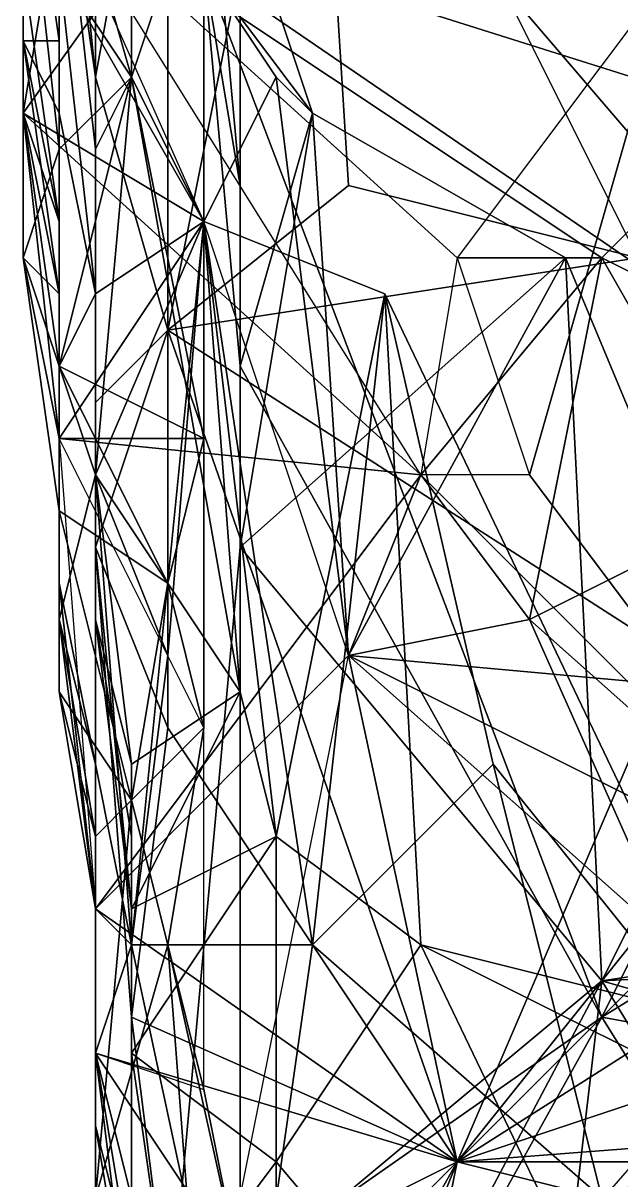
# Model space of a CAD drawing. Header units: metres. Extents: x -3.92 to 4.26, y -4.92 to 4.9.
# Drawn here: x -3.68 to -3.349, y -2.05 to -1.41 of the extents above; entities that cross this region are included whole.
import ezdxf

# ---------------------------------------------------------------- set-up
doc = ezdxf.new("R2010")
doc.units = ezdxf.units.M

msp = doc.modelspace()

# ---------------------------------------------------------------- linework, layer by layer
for points in [[(-3.44, -1.26, 1), (-3.28, -1.46, 1), (-3.26, -1.14, 0.94)], [(-3.52, -1.18, -0.02), (-3.6, -1.58, 0.02), (-3.6, -1.22, 0.02)], [(-3.52, -1.18, -0.02), (-3.5, -1.5, 0.04), (-3.6, -1.58, 0.02)], [(-3.52, -1.18, -0.02), (-3.34, -1.54), (-3.5, -1.5, 0.04)], [(-3.52, -1.18, -0.02), (-3.26, -1.38, 0.02), (-3.34, -1.54)], [(-3.6, -1.22, 0.02), (-3.64, -1.44, 0.08), (-3.66, -1.24, 0.08)], [(-3.6, -1.22, 0.02), (-3.6, -1.58, 0.02), (-3.64, -1.44, 0.08)], [(-3.66, -1.24, 0.08), (-3.64, -1.44, 0.08), (-3.66, -1.3, 0.14)], [(-3.66, -1.34, 1.28), (-3.28, -1.46, 1), (-3.44, -1.26, 1)], [(-3.68, -1.28, 1.1), (-3.66, -1.42, 1.18), (-3.68, -1.28, 1.18)], [(-3.66, -1.38, 1.1), (-3.66, -1.42, 1.18), (-3.68, -1.28, 1.1)], [(-3.66, -1.42, 1.18), (-3.68, -1.42, 1.34), (-3.68, -1.28, 1.18)], [(-3.68, -1.28, 1.18), (-3.68, -1.42, 1.34), (-3.68, -1.34, 1.36)], [(-3.66, -1.38, 1.84), (-3.62, -1.44, 1.9), (-3.62, -1.28, 1.9)], [(-3.62, -1.28, 1.9), (-3.62, -1.44, 1.9), (-3.58, -1.32, 1.84)], [(-3.58, -1.38, 0.08), (-3.56, -1.5, 0.2), (-3.58, -1.28, 0.2)], [(-3.58, -1.28, 0.2), (-3.56, -1.5, 0.2), (-3.56, -1.34, 0.64)], [(-3.68, -1.46, 1.68), (-3.68, -1.3, 1.82), (-3.68, -1.34, 1.68)], [(-3.68, -1.46, 1.68), (-3.68, -1.54, 1.76), (-3.68, -1.3, 1.82)], [(-3.68, -1.3, 1.82), (-3.66, -1.48, 1.84), (-3.66, -1.38, 1.84)], [(-3.68, -1.3, 1.82), (-3.68, -1.54, 1.76), (-3.66, -1.48, 1.84)], [(-3.66, -1.3, 0.14), (-3.64, -1.48, 0.18), (-3.64, -1.38, 0.18)], [(-3.64, -1.44, 0.08), (-3.64, -1.48, 0.18), (-3.66, -1.3, 0.14)], [(-3.64, -1.38, 0.18), (-3.64, -1.48, 0.18), (-3.66, -1.3, 0.66)], [(-3.64, -1.48, 0.18), (-3.62, -1.44, 0.66), (-3.66, -1.3, 0.66)], [(-3.66, -1.3, 0.66), (-3.62, -1.44, 0.66), (-3.66, -1.38, 0.7)], [(-3.58, -1.32, 1.84), (-3.68, -1.46, 1.68), (-3.66, -1.34, 1.28)], [(-3.58, -1.32, 1.84), (-3.58, -1.52, 1.88), (-3.68, -1.46, 1.68)], [(-3.62, -1.44, 1.9), (-3.58, -1.52, 1.88), (-3.58, -1.32, 1.84)], [(-3.68, -1.42, 1.34), (-3.68, -1.38, 1.44), (-3.68, -1.34, 1.36)], [(-3.68, -1.38, 1.56), (-3.68, -1.46, 1.68), (-3.68, -1.34, 1.68)], [(-3.68, -1.46, 1.68), (-3.46, -1.66, 1.08), (-3.66, -1.34, 1.28)], [(-3.66, -1.34, 1.28), (-3.36, -1.54, 1.04), (-3.28, -1.46, 1)], [(-3.66, -1.34, 1.28), (-3.44, -1.54, 1.06), (-3.36, -1.54, 1.04)], [(-3.58, -1.34, 1.04), (-3.58, -1.52, 1.06), (-3.66, -1.34, 1.28)], [(-3.56, -1.34, 0.64), (-3.52, -1.46, 0.68), (-3.58, -1.38, 0.76)], [(-3.58, -1.38, 0.76), (-3.58, -1.52, 1.06), (-3.58, -1.34, 1.04)], [(-3.56, -1.34, 0.64), (-3.56, -1.6, 0.2), (-3.52, -1.46, 0.68)], [(-3.56, -1.5, 0.2), (-3.56, -1.6, 0.2), (-3.56, -1.34, 0.64)], [(-3.36, -1.36, 0.06), (-3.14, -1.34), (-3.16, -1.42)], [(-3.44, -1.36, 0.06), (-3.2, -1.64), (-3.58, -1.38, 0.08)], [(-3.36, -1.36, 0.06), (-3.2, -1.64), (-3.44, -1.36, 0.06)], [(-3.36, -1.36, 0.06), (-3.16, -1.42), (-3.2, -1.64)], [(-3.68, -1.42, 1.34), (-3.66, -1.52, 1.44), (-3.68, -1.38, 1.44)], [(-3.66, -1.52, 1.44), (-3.66, -1.52, 1.52), (-3.68, -1.38, 1.44)], [(-3.68, -1.38, 1.44), (-3.66, -1.52, 1.52), (-3.68, -1.38, 1.56)], [(-3.66, -1.52, 1.52), (-3.68, -1.46, 1.68), (-3.68, -1.38, 1.56)], [(-3.62, -1.44, 0.66), (-3.58, -1.52, 0.76), (-3.66, -1.38, 0.7)], [(-3.66, -1.38, 1.1), (-3.66, -1.46, 1.1), (-3.66, -1.42, 1.18)], [(-3.66, -1.38, 0.7), (-3.66, -1.46, 1.1), (-3.66, -1.38, 1.1)], [(-3.66, -1.38, 0.7), (-3.64, -1.56, 1.1), (-3.66, -1.46, 1.1)], [(-3.58, -1.52, 0.76), (-3.64, -1.56, 1.1), (-3.66, -1.38, 0.7)], [(-3.66, -1.38, 1.84), (-3.66, -1.48, 1.84), (-3.62, -1.44, 1.9)], [(-3.58, -1.38, 0.76), (-3.54, -1.44, 0.8), (-3.58, -1.52, 1.06)], [(-3.52, -1.46, 0.68), (-3.54, -1.44, 0.8), (-3.58, -1.38, 0.76)], [(-3.56, -1.5, 0.2), (-3.58, -1.38, 0.08), (-3.56, -1.6, 0.2)], [(-3.58, -1.38, 0.08), (-3.36, -1.96, -0.08), (-3.56, -1.6, 0.2)], [(-3.2, -1.64), (-3.36, -1.96, -0.08), (-3.58, -1.38, 0.08)], [(-3.32, -1.38, 0.96), (-3.44, -1.54, 1.06), (-3.4, -1.66, 1.02)], [(-3.32, -1.38, 0.96), (-3.4, -1.66, 1.02), (-3.22, -1.9, 0.98)], [(-3.66, -1.42, 1.18), (-3.66, -1.46, 1.26), (-3.68, -1.42, 1.34)], [(-3.66, -1.52, 1.2), (-3.68, -1.42, 1.34), (-3.66, -1.46, 1.26)], [(-3.66, -1.52, 1.2), (-3.66, -1.56, 1.28), (-3.68, -1.42, 1.34)], [(-3.68, -1.42, 1.34), (-3.66, -1.52, 1.36), (-3.66, -1.52, 1.44)], [(-3.66, -1.56, 1.28), (-3.66, -1.52, 1.36), (-3.68, -1.42, 1.34)], [(-3.66, -1.46, 1.1), (-3.66, -1.52, 1.2), (-3.66, -1.42, 1.18)], [(-3.66, -1.52, 1.2), (-3.66, -1.46, 1.26), (-3.66, -1.42, 1.18)], [(-3.66, -1.48, 1.84), (-3.66, -1.6, 1.84), (-3.62, -1.44, 1.9)], [(-3.66, -1.6, 1.84), (-3.58, -1.64, 1.88), (-3.62, -1.44, 1.9)], [(-3.64, -1.44, 0.08), (-3.64, -1.52, 0.1), (-3.64, -1.48, 0.18)], [(-3.64, -1.44, 0.08), (-3.64, -1.62, 0.08), (-3.64, -1.52, 0.1)], [(-3.6, -1.58, 0.02), (-3.64, -1.62, 0.08), (-3.64, -1.44, 0.08)], [(-3.64, -1.48, 0.18), (-3.64, -1.66, 0.18), (-3.62, -1.44, 0.66)], [(-3.64, -1.66, 0.18), (-3.56, -1.78, 0.22), (-3.62, -1.44, 0.66)], [(-3.62, -1.44, 0.66), (-3.56, -1.78, 0.22), (-3.58, -1.52, 0.76)], [(-3.62, -1.44, 1.9), (-3.58, -1.64, 1.88), (-3.58, -1.52, 1.88)], [(-3.5, -1.76, 1.08), (-3.58, -1.52, 1.06), (-3.54, -1.44, 0.8)], [(-3.52, -1.46, 0.68), (-3.5, -1.76, 1.08), (-3.54, -1.44, 0.8)], [(-3.66, -1.52, 1.52), (-3.66, -1.52, 1.6), (-3.68, -1.46, 1.68)], [(-3.68, -1.46, 1.68), (-3.66, -1.56, 1.68), (-3.68, -1.54, 1.76)], [(-3.66, -1.52, 1.6), (-3.66, -1.6, 1.58), (-3.68, -1.46, 1.68)], [(-3.68, -1.46, 1.68), (-3.66, -1.6, 1.58), (-3.66, -1.56, 1.68)], [(-3.58, -1.52, 1.88), (-3.66, -1.64, 1.74), (-3.68, -1.46, 1.68)], [(-3.66, -1.64, 1.74), (-3.46, -1.66, 1.08), (-3.68, -1.46, 1.68)], [(-3.64, -1.56, 1.1), (-3.66, -1.6, 1.2), (-3.66, -1.46, 1.1)], [(-3.66, -1.46, 1.1), (-3.66, -1.6, 1.2), (-3.66, -1.52, 1.2)], [(-3.56, -1.6, 0.2), (-3.56, -1.7, 0.22), (-3.52, -1.46, 0.68)], [(-3.52, -1.46, 0.68), (-3.56, -1.7, 0.22), (-3.38, -1.54, 0.76)], [(-3.52, -1.46, 0.68), (-3.38, -1.54, 0.76), (-3.5, -1.76, 1.08)], [(-3.36, -1.54, 1.04), (-3.24, -1.6, 0.96), (-3.28, -1.46, 1)], [(-3.68, -1.54, 1.76), (-3.66, -1.6, 1.84), (-3.66, -1.48, 1.84)], [(-3.64, -1.52, 0.1), (-3.64, -1.58, 0.16), (-3.64, -1.48, 0.18)], [(-3.64, -1.58, 0.16), (-3.64, -1.66, 0.18), (-3.64, -1.48, 0.18)], [(-3.5, -1.5, 0.04), (-3.34, -1.54), (-3.6, -1.58, 0.02)], [(-3.66, -1.6, 1.2), (-3.66, -1.56, 1.28), (-3.66, -1.52, 1.2)], [(-3.66, -1.56, 1.28), (-3.66, -1.6, 1.36), (-3.66, -1.52, 1.36)], [(-3.66, -1.52, 1.44), (-3.66, -1.6, 1.48), (-3.66, -1.52, 1.52)], [(-3.66, -1.52, 1.36), (-3.66, -1.6, 1.36), (-3.66, -1.52, 1.44)], [(-3.66, -1.6, 1.36), (-3.66, -1.6, 1.48), (-3.66, -1.52, 1.44)], [(-3.66, -1.6, 1.48), (-3.66, -1.6, 1.58), (-3.66, -1.52, 1.52)], [(-3.66, -1.6, 1.58), (-3.66, -1.52, 1.6), (-3.66, -1.52, 1.52)], [(-3.58, -1.52, 1.88), (-3.58, -1.64, 1.88), (-3.66, -1.64, 1.74)], [(-3.64, -1.62, 0.08), (-3.64, -1.58, 0.16), (-3.64, -1.52, 0.1)], [(-3.58, -1.52, 0.76), (-3.64, -1.66, 1.14), (-3.64, -1.56, 1.1)], [(-3.58, -1.52, 0.76), (-3.6, -1.76, 1.12), (-3.64, -1.66, 1.14)], [(-3.58, -1.52, 0.76), (-3.62, -1.92, 1.1), (-3.6, -1.76, 1.12)], [(-3.58, -1.52, 0.76), (-3.52, -1.92, 1.06), (-3.62, -1.92, 1.1)], [(-3.56, -1.78, 0.22), (-3.54, -1.86, 0.22), (-3.58, -1.52, 0.76)], [(-3.54, -1.86, 0.22), (-3.48, -1.56, 0.76), (-3.58, -1.52, 0.76)], [(-3.58, -1.52, 0.76), (-3.48, -1.56, 0.76), (-3.52, -1.92, 1.06)], [(-3.68, -1.54, 1.76), (-3.66, -1.68, 1.84), (-3.66, -1.6, 1.84)], [(-3.66, -1.56, 1.68), (-3.66, -1.64, 1.66), (-3.68, -1.54, 1.76)], [(-3.66, -1.64, 1.66), (-3.66, -1.64, 1.74), (-3.68, -1.54, 1.76)], [(-3.66, -1.64, 1.74), (-3.66, -1.68, 1.84), (-3.68, -1.54, 1.76)], [(-3.34, -1.54), (-3.32, -1.76), (-3.6, -1.58, 0.02)], [(-3.56, -1.7, 0.22), (-3.36, -1.94, 0.2), (-3.38, -1.54, 0.76)], [(-3.38, -1.54, 0.76), (-3.28, -1.78, 0.96), (-3.5, -1.76, 1.08)], [(-3.44, -1.54, 1.06), (-3.46, -1.66, 1.08), (-3.36, -1.54, 1.04)], [(-3.46, -1.66, 1.08), (-3.4, -1.74, 1.04), (-3.36, -1.54, 1.04)], [(-3.36, -1.54, 1.04), (-3.4, -1.74, 1.04), (-3.28, -1.68, 0.98)], [(-3.38, -1.54, 0.76), (-3.36, -1.94, 0.2), (-3.28, -1.78, 0.96)], [(-3.36, -1.54, 1.04), (-3.28, -1.68, 0.98), (-3.24, -1.6, 0.96)], [(-3.64, -1.66, 1.14), (-3.66, -1.6, 1.2), (-3.64, -1.56, 1.1)], [(-3.66, -1.6, 1.2), (-3.66, -1.64, 1.28), (-3.66, -1.56, 1.28)], [(-3.66, -1.64, 1.28), (-3.66, -1.6, 1.36), (-3.66, -1.56, 1.28)], [(-3.66, -1.64, 1.66), (-3.66, -1.56, 1.68), (-3.66, -1.6, 1.58)], [(-3.54, -1.86, 0.22), (-3.46, -1.92, 0.22), (-3.48, -1.56, 0.76)], [(-3.48, -1.56, 0.76), (-3.42, -1.82, 1), (-3.52, -1.92, 1.06)], [(-3.48, -1.56, 0.76), (-3.26, -2.02, 0.96), (-3.42, -1.82, 1)], [(-3.48, -1.56, 0.76), (-3.46, -1.92, 0.22), (-3.26, -2.02, 0.96)], [(-3.6, -1.58, 0.02), (-3.64, -1.7, 0.04), (-3.64, -1.62, 0.08)], [(-3.64, -1.58, 0.16), (-3.64, -1.62, 0.08), (-3.64, -1.66, 0.18)], [(-3.6, -1.58, 0.02), (-3.6, -1.8, 0.02), (-3.64, -1.7, 0.04)], [(-3.6, -1.58, 0.02), (-3.44, -2.04, -0.22), (-3.6, -1.8, 0.02)], [(-3.32, -1.76), (-3.44, -2.04, -0.22), (-3.6, -1.58, 0.02)], [(-3.64, -1.66, 1.14), (-3.66, -1.74, 1.24), (-3.66, -1.6, 1.2)], [(-3.66, -1.74, 1.24), (-3.66, -1.64, 1.28), (-3.66, -1.6, 1.2)], [(-3.66, -1.64, 1.28), (-3.66, -1.68, 1.4), (-3.66, -1.6, 1.36)], [(-3.66, -1.6, 1.36), (-3.66, -1.68, 1.4), (-3.66, -1.6, 1.48)], [(-3.66, -1.68, 1.4), (-3.66, -1.68, 1.52), (-3.66, -1.6, 1.48)], [(-3.66, -1.68, 1.52), (-3.66, -1.6, 1.58), (-3.66, -1.6, 1.48)], [(-3.66, -1.68, 1.52), (-3.66, -1.72, 1.6), (-3.66, -1.6, 1.58)], [(-3.66, -1.72, 1.6), (-3.66, -1.64, 1.66), (-3.66, -1.6, 1.58)], [(-3.66, -1.6, 1.84), (-3.6, -1.72, 1.88), (-3.58, -1.64, 1.88)], [(-3.66, -1.68, 1.84), (-3.6, -1.72, 1.88), (-3.66, -1.6, 1.84)], [(-3.36, -1.96, -0.08), (-3.56, -2.1, -0.14), (-3.56, -1.6, 0.2)], [(-3.56, -1.6, 0.2), (-3.56, -2.1, -0.14), (-3.56, -1.7, 0.22)], [(-3.64, -1.7, 0.04), (-3.64, -1.74, 0.12), (-3.64, -1.62, 0.08)], [(-3.64, -1.62, 0.08), (-3.64, -1.74, 0.12), (-3.64, -1.66, 0.18)], [(-3.66, -1.74, 1.24), (-3.66, -1.74, 1.34), (-3.66, -1.64, 1.28)], [(-3.66, -1.74, 1.34), (-3.66, -1.68, 1.4), (-3.66, -1.64, 1.28)], [(-3.66, -1.72, 1.6), (-3.66, -1.74, 1.7), (-3.66, -1.64, 1.66)], [(-3.66, -1.74, 1.7), (-3.66, -1.64, 1.74), (-3.66, -1.64, 1.66)], [(-3.66, -1.74, 1.7), (-3.66, -1.78, 1.78), (-3.66, -1.64, 1.74)], [(-3.66, -1.64, 1.74), (-3.64, -1.9, 1.66), (-3.46, -1.66, 1.08)], [(-3.58, -1.64, 1.88), (-3.58, -1.8, 1.84), (-3.66, -1.64, 1.74)], [(-3.6, -1.72, 1.88), (-3.58, -1.8, 1.84), (-3.58, -1.64, 1.88)], [(-3.2, -1.64), (-3.1, -1.8, -0.1), (-3.36, -1.96, -0.08)], [(-3.64, -1.66, 1.14), (-3.64, -1.82, 1.18), (-3.66, -1.74, 1.24)], [(-3.64, -1.66, 0.18), (-3.62, -1.82, 0.18), (-3.56, -1.78, 0.22)], [(-3.64, -1.74, 0.12), (-3.62, -1.82, 0.18), (-3.64, -1.66, 0.18)], [(-3.6, -1.76, 1.12), (-3.62, -1.92, 1.1), (-3.64, -1.66, 1.14)], [(-3.64, -1.66, 1.14), (-3.62, -1.92, 1.1), (-3.64, -1.82, 1.18)], [(-3.64, -1.9, 1.66), (-3.5, -1.76, 1.08), (-3.46, -1.66, 1.08)], [(-3.5, -1.76, 1.08), (-3.4, -1.74, 1.04), (-3.46, -1.66, 1.08)], [(-3.4, -1.66, 1.02), (-3.46, -1.66, 1.08), (-3.22, -1.9, 0.98)], [(-3.66, -1.74, 1.34), (-3.66, -1.74, 1.46), (-3.66, -1.68, 1.4)], [(-3.66, -1.74, 1.46), (-3.66, -1.68, 1.52), (-3.66, -1.68, 1.4)], [(-3.66, -1.74, 1.46), (-3.66, -1.72, 1.6), (-3.66, -1.68, 1.52)], [(-3.66, -1.68, 1.84), (-3.62, -1.84, 1.9), (-3.6, -1.72, 1.88)], [(-3.66, -1.68, 1.84), (-3.66, -1.78, 1.78), (-3.62, -1.84, 1.9)], [(-3.4, -1.74, 1.04), (-3.22, -1.9, 0.98), (-3.28, -1.68, 0.98)], [(-3.64, -1.7, 0.04), (-3.62, -1.9, 0.02), (-3.64, -1.74, 0.12)], [(-3.6, -1.8, 0.02), (-3.62, -1.96, -0.06), (-3.64, -1.7, 0.04)], [(-3.64, -1.7, 0.04), (-3.62, -1.96, -0.06), (-3.62, -1.9, 0.02)], [(-3.56, -2.1, -0.14), (-3.6, -2.14, 0.02), (-3.56, -1.7, 0.22)], [(-3.56, -1.7, 0.22), (-3.6, -2.14, 0.02), (-3.36, -1.94, 0.2)], [(-3.66, -1.74, 1.46), (-3.64, -1.82, 1.54), (-3.66, -1.72, 1.6)], [(-3.64, -1.82, 1.54), (-3.64, -1.9, 1.58), (-3.66, -1.72, 1.6)], [(-3.66, -1.72, 1.6), (-3.64, -1.82, 1.62), (-3.66, -1.74, 1.7)], [(-3.64, -1.9, 1.58), (-3.64, -1.82, 1.62), (-3.66, -1.72, 1.6)], [(-3.6, -1.72, 1.88), (-3.62, -1.84, 1.9), (-3.58, -1.8, 1.84)], [(-3.66, -1.74, 1.24), (-3.64, -1.86, 1.3), (-3.66, -1.74, 1.34)], [(-3.64, -1.82, 1.18), (-3.64, -1.9, 1.18), (-3.66, -1.74, 1.24)], [(-3.66, -1.74, 1.34), (-3.64, -1.86, 1.4), (-3.66, -1.74, 1.46)], [(-3.64, -1.86, 1.3), (-3.64, -1.86, 1.4), (-3.66, -1.74, 1.34)], [(-3.66, -1.74, 1.24), (-3.64, -1.9, 1.18), (-3.64, -1.86, 1.3)], [(-3.64, -1.86, 1.4), (-3.64, -1.9, 1.48), (-3.66, -1.74, 1.46)], [(-3.66, -1.74, 1.46), (-3.64, -1.9, 1.48), (-3.64, -1.82, 1.54)], [(-3.66, -1.74, 1.7), (-3.64, -1.9, 1.66), (-3.66, -1.78, 1.78)], [(-3.64, -1.9, 1.66), (-3.66, -1.74, 1.7), (-3.64, -1.82, 1.62)], [(-3.64, -1.74, 0.12), (-3.62, -1.9, 0.18), (-3.62, -1.82, 0.18)], [(-3.64, -1.74, 0.12), (-3.62, -1.86, 0.1), (-3.62, -1.9, 0.18)], [(-3.62, -1.9, 0.02), (-3.62, -1.86, 0.1), (-3.64, -1.74, 0.12)], [(-3.5, -1.76, 1.08), (-3.32, -1.92, 1.02), (-3.4, -1.74, 1.04)], [(-3.32, -1.76), (-3.2, -1.74, -0.08), (-3.44, -2.04, -0.22)], [(-3.2, -1.74, -0.08), (-3.2, -1.96, -0.22), (-3.44, -2.04, -0.22)], [(-3.4, -1.74, 1.04), (-3.32, -1.92, 1.02), (-3.22, -1.9, 0.98)], [(-3.64, -1.9, 1.66), (-3.44, -2.04, 1.08), (-3.5, -1.76, 1.08)], [(-3.22, -1.9, 0.98), (-3.62, -2.36, 1.12), (-3.5, -1.76, 1.08)], [(-3.44, -2.04, 1.08), (-3.32, -1.92, 1.02), (-3.5, -1.76, 1.08)], [(-3.22, -1.9, 0.98), (-3.5, -1.76, 1.08), (-3.28, -1.78, 0.96)], [(-3.64, -1.9, 1.66), (-3.64, -1.9, 1.74), (-3.66, -1.78, 1.78)], [(-3.66, -1.78, 1.78), (-3.64, -1.86, 1.82), (-3.62, -1.84, 1.9)], [(-3.64, -1.9, 1.74), (-3.64, -1.86, 1.82), (-3.66, -1.78, 1.78)], [(-3.62, -1.82, 0.18), (-3.62, -1.9, 0.18), (-3.56, -1.78, 0.22)], [(-3.62, -1.9, 0.18), (-3.54, -1.86, 0.22), (-3.56, -1.78, 0.22)], [(-3.36, -1.94, 0.2), (-2.96, -1.88, 0.66), (-3.28, -1.78, 0.96)], [(-3.6, -1.8, 0.02), (-3.44, -2.04, -0.22), (-3.62, -1.96, -0.06)], [(-3.62, -1.84, 1.9), (-3.6, -1.92, 1.88), (-3.58, -1.8, 1.84)], [(-3.6, -1.92, 1.88), (-3.58, -2, 1.84), (-3.58, -1.8, 1.84)], [(-3.1, -1.8, -0.1), (-3.14, -2, -0.3), (-3.36, -1.96, -0.08)], [(-3.62, -1.92, 1.1), (-3.64, -1.9, 1.18), (-3.64, -1.82, 1.18)], [(-3.64, -1.9, 1.48), (-3.64, -1.9, 1.58), (-3.64, -1.82, 1.54)], [(-3.64, -1.9, 1.58), (-3.64, -1.9, 1.66), (-3.64, -1.82, 1.62)], [(-3.42, -1.82, 1), (-3.36, -2.06, 1), (-3.52, -1.92, 1.06)], [(-3.42, -1.82, 1), (-3.26, -2.02, 0.96), (-3.36, -2.06, 1)], [(-3.62, -1.84, 1.9), (-3.64, -2.06, 1.82), (-3.6, -1.92, 1.88)], [(-3.62, -1.84, 1.9), (-3.64, -1.86, 1.82), (-3.64, -2.06, 1.82)], [(-3.64, -1.86, 1.3), (-3.64, -1.94, 1.34), (-3.64, -1.86, 1.4)], [(-3.64, -1.9, 1.18), (-3.64, -1.94, 1.26), (-3.64, -1.86, 1.3)], [(-3.64, -1.94, 1.34), (-3.64, -1.98, 1.42), (-3.64, -1.86, 1.4)], [(-3.64, -1.86, 1.3), (-3.64, -1.94, 1.26), (-3.64, -1.94, 1.34)], [(-3.64, -1.86, 1.4), (-3.64, -1.98, 1.42), (-3.64, -1.9, 1.48)], [(-3.64, -1.9, 1.74), (-3.64, -1.98, 1.78), (-3.64, -1.86, 1.82)], [(-3.64, -1.98, 1.78), (-3.64, -2.06, 1.82), (-3.64, -1.86, 1.82)], [(-3.62, -1.9, 0.18), (-3.62, -1.98, 0.18), (-3.54, -1.86, 0.22)], [(-3.62, -1.9, 0.02), (-3.62, -1.94, 0.1), (-3.62, -1.86, 0.1)], [(-3.62, -1.98, 0.18), (-3.54, -2.04, 0.2), (-3.54, -1.86, 0.22)], [(-3.62, -1.94, 0.1), (-3.62, -1.9, 0.18), (-3.62, -1.86, 0.1)], [(-3.54, -2.04, 0.2), (-3.46, -1.92, 0.22), (-3.54, -1.86, 0.22)], [(-3.36, -1.94, 0.2), (-2.96, -1.92, 0.52), (-2.96, -1.88, 0.66)], [(-3.62, -1.92, 1.1), (-3.64, -1.98, 1.16), (-3.64, -1.9, 1.18)], [(-3.64, -1.98, 1.16), (-3.64, -1.94, 1.26), (-3.64, -1.9, 1.18)], [(-3.64, -1.9, 1.48), (-3.64, -1.98, 1.52), (-3.64, -1.9, 1.58)], [(-3.64, -1.98, 1.42), (-3.64, -1.98, 1.52), (-3.64, -1.9, 1.48)], [(-3.64, -1.98, 1.52), (-3.64, -1.98, 1.6), (-3.64, -1.9, 1.58)], [(-3.64, -1.9, 1.58), (-3.64, -1.98, 1.6), (-3.64, -1.9, 1.66)], [(-3.64, -1.98, 1.6), (-3.64, -1.98, 1.68), (-3.64, -1.9, 1.66)], [(-3.64, -1.9, 1.74), (-3.64, -1.98, 1.68), (-3.64, -1.98, 1.78)], [(-3.64, -1.9, 1.66), (-3.64, -1.98, 1.68), (-3.44, -2.04, 1.08)], [(-3.62, -1.96, -0.06), (-3.62, -2, 0.02), (-3.62, -1.9, 0.02)], [(-3.62, -1.9, 0.18), (-3.62, -1.94, 0.1), (-3.62, -1.98, 0.18)], [(-3.62, -1.9, 0.02), (-3.62, -2, 0.02), (-3.62, -1.94, 0.1)], [(-3.32, -1.92, 1.02), (-3.44, -2.04, 1.08), (-3.22, -1.9, 0.98)], [(-3.44, -2.04, 1.08), (-3.04, -2.14, 0.88), (-3.22, -1.9, 0.98)], [(-3.62, -1.92, 1.1), (-3.62, -2.06, 1.14), (-3.64, -1.98, 1.16)], [(-3.64, -2.06, 1.82), (-3.58, -2.18, 1.9), (-3.6, -1.92, 1.88)], [(-3.52, -1.92, 1.06), (-3.56, -2.2, 1.04), (-3.62, -1.92, 1.1)], [(-3.56, -2.2, 1.04), (-3.62, -2.06, 1.14), (-3.62, -1.92, 1.1)], [(-3.6, -1.92, 1.88), (-3.56, -2.1, 1.88), (-3.58, -2, 1.84)], [(-3.6, -1.92, 1.88), (-3.58, -2.18, 1.9), (-3.56, -2.1, 1.88)], [(-3.52, -1.92, 1.06), (-3.36, -2.06, 1), (-3.56, -2.2, 1.04)], [(-3.54, -2.04, 0.2), (-3.22, -2.42, 0.64), (-3.46, -1.92, 0.22)], [(-3.46, -1.92, 0.22), (-3.14, -2, 0.9), (-3.26, -2.02, 0.96)], [(-3.22, -2.42, 0.64), (-3.14, -2, 0.9), (-3.46, -1.92, 0.22)], [(-2.96, -1.92, 0.52), (-3.36, -1.94, 0.2), (-2.94, -2.06, 0.62)], [(-3.64, -1.98, 1.16), (-3.64, -2.02, 1.28), (-3.64, -1.94, 1.26)], [(-3.64, -1.94, 1.26), (-3.64, -2.02, 1.28), (-3.64, -1.94, 1.34)], [(-3.64, -2.02, 1.28), (-3.64, -2.06, 1.38), (-3.64, -1.94, 1.34)], [(-3.64, -1.94, 1.34), (-3.64, -2.06, 1.38), (-3.64, -1.98, 1.42)], [(-3.62, -2, 0.02), (-3.62, -2.02, 0.1), (-3.62, -1.94, 0.1)], [(-3.62, -1.94, 0.1), (-3.62, -2.02, 0.1), (-3.62, -1.98, 0.18)], [(-3.6, -2.14, 0.02), (-3.54, -2.28, 0.12), (-3.36, -1.94, 0.2)], [(-3.54, -2.28, 0.12), (-3.4, -2.28, 0.2), (-3.36, -1.94, 0.2)], [(-3.4, -2.28, 0.2), (-3.14, -2.3, 0.34), (-3.36, -1.94, 0.2)], [(-3.14, -2.3, 0.34), (-2.94, -2.06, 0.62), (-3.36, -1.94, 0.2)], [(-3.44, -2.04, -0.22), (-3.6, -2.12, -0.22), (-3.62, -1.96, -0.06)], [(-3.62, -1.96, -0.06), (-3.62, -2.06, -0.04), (-3.62, -2, 0.02)], [(-3.6, -2.12, -0.22), (-3.62, -2.06, -0.04), (-3.62, -1.96, -0.06)], [(-3.36, -1.96, -0.08), (-3.46, -2.14, -0.22), (-3.56, -2.1, -0.14)], [(-3.36, -1.96, -0.08), (-3.26, -2.12, -0.42), (-3.46, -2.14, -0.22)], [(-3.2, -1.96, -0.22), (-3.18, -2.02, -0.42), (-3.44, -2.04, -0.22)], [(-3.14, -2, -0.3), (-3.26, -2.12, -0.42), (-3.36, -1.96, -0.08)], [(-3.64, -1.98, 1.16), (-3.62, -2.1, 1.22), (-3.64, -2.02, 1.28)], [(-3.62, -2.06, 1.14), (-3.62, -2.14, 1.14), (-3.64, -1.98, 1.16)], [(-3.62, -2.14, 1.14), (-3.62, -2.1, 1.22), (-3.64, -1.98, 1.16)], [(-3.64, -1.98, 1.42), (-3.64, -2.06, 1.5), (-3.64, -1.98, 1.52)], [(-3.64, -2.06, 1.38), (-3.64, -2.06, 1.5), (-3.64, -1.98, 1.42)], [(-3.64, -2.06, 1.5), (-3.64, -2.06, 1.58), (-3.64, -1.98, 1.52)], [(-3.64, -1.98, 1.52), (-3.64, -2.06, 1.58), (-3.64, -1.98, 1.6)], [(-3.64, -2.06, 1.58), (-3.64, -2.06, 1.66), (-3.64, -1.98, 1.6)], [(-3.64, -1.98, 1.6), (-3.64, -2.06, 1.66), (-3.64, -1.98, 1.68)], [(-3.64, -2.06, 1.66), (-3.64, -2.06, 1.74), (-3.64, -1.98, 1.68)], [(-3.64, -2.06, 1.74), (-3.64, -1.98, 1.78), (-3.64, -1.98, 1.68)], [(-3.64, -1.98, 1.78), (-3.64, -2.06, 1.74), (-3.64, -2.06, 1.82)], [(-3.64, -1.98, 1.68), (-3.64, -2.24, 1.64), (-3.44, -2.04, 1.08)], [(-3.56, -2.1, 1.88), (-3.64, -1.98, 1.68), (-3.58, -2, 1.84)], [(-3.64, -1.98, 1.68), (-3.56, -2.1, 1.88), (-3.64, -2.24, 1.64)], [(-3.62, -1.98, 0.18), (-3.6, -2.12, 0.18), (-3.54, -2.04, 0.2)], [(-3.62, -2.02, 0.1), (-3.62, -2.1, 0.1), (-3.62, -1.98, 0.18)], [(-3.62, -1.98, 0.18), (-3.62, -2.2, 0.18), (-3.6, -2.12, 0.18)], [(-3.62, -1.98, 0.18), (-3.62, -2.1, 0.1), (-3.62, -2.2, 0.18)], [(-3.62, -2, 0.02), (-3.62, -2.1, 0.1), (-3.62, -2.02, 0.1)], [(-3.62, -2, 0.02), (-3.62, -2.06, -0.04), (-3.62, -2.1, 0.1)], [(-3.64, -2.02, 1.28), (-3.62, -2.14, 1.3), (-3.64, -2.06, 1.38)], [(-3.62, -2.1, 1.22), (-3.62, -2.14, 1.3), (-3.64, -2.02, 1.28)], [(-3.18, -2.02, -0.42), (-3.2, -2.04, -0.56), (-3.44, -2.04, -0.22)], [(-3.26, -2.02, 0.96), (-3.26, -2.12, 0.96), (-3.36, -2.06, 1)], [(-3.64, -2.24, 1.64), (-3.6, -2.44, 1.28), (-3.44, -2.04, 1.08)], [(-3.44, -2.04, 1.08), (-3.62, -2.36, 1.12), (-3.04, -2.14, 0.88)], [(-3.6, -2.44, 1.28), (-3.62, -2.36, 1.12), (-3.44, -2.04, 1.08)], [(-3.44, -2.04, -0.22), (-3.48, -2.24, -0.54), (-3.6, -2.12, -0.22)], [(-3.6, -2.12, 0.18), (-3.54, -2.18, 0.2), (-3.54, -2.04, 0.2)], [(-3.54, -2.04, 0.2), (-3.54, -2.18, 0.2), (-3.22, -2.42, 0.64)], [(-3.44, -2.04, -0.22), (-3.2, -2.04, -0.56), (-3.48, -2.24, -0.54)], [(-3.2, -2.04, -0.56), (-3.38, -2.18, -0.7), (-3.48, -2.24, -0.54)], [(-3.2, -2.04, -0.56), (-3.2, -2.04, -0.64), (-3.38, -2.18, -0.7)], [(-3.2, -2.04, -0.64), (-3.3, -2.14, -0.78), (-3.38, -2.18, -0.7)]]:
    msp.add_3dface(points)

doc.saveas('drawing.dxf')
